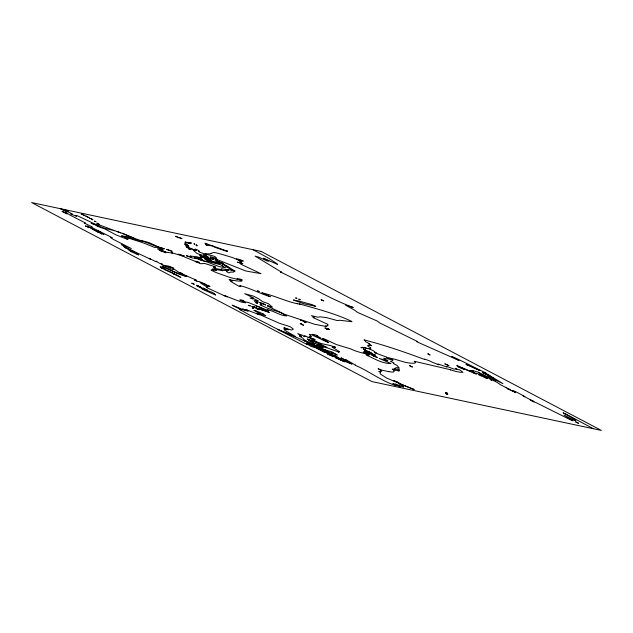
<?xml version="1.0" encoding="UTF-8"?>
<svg xmlns="http://www.w3.org/2000/svg" width="633" height="633" viewBox="0 0 633 633"><rect width="100%" height="100%" fill="white"/><g stroke="black" fill="none" stroke-linecap="round" stroke-linejoin="round"><path stroke-width="0.95" d="M206.469 257.647L209.927 259.19L206.295 257.718M185.058 243.99L184.535 244.124L185.88 244.338M188.784 243.143L185.564 242.123L188.8 243.025M186.205 245.525L186.98 245.826L186.189 245.58M398.03 382.356L398.972 382.672L393.686 380.639L398.03 382.427M186.118 244.014L186.988 244.409L186.086 244.061M364.592 352.288L365.898 352.589L364.6 351.798L364.616 352.257M94.586 221.059L95.955 221.74L94.523 221.139M209.927 257.963L212.941 259.016L210.061 257.9M185.754 245.034L186.165 244.829L185.611 244.876M186.521 246.087L187.21 246.625M186.593 246.063L188.151 246.704L187.265 246.506M445.616 392.531L447.713 393.409L445.687 392.507M185.065 243.942L185.912 244.314M187.906 245.928L188.674 246.063L187.431 245.826M366.357 353.072L365.898 352.977L367.773 353.499L366.349 353.024M447.571 394.541L446.898 394.288L447.729 394.549M187.859 245.984L188.705 246.277L187.447 245.873M253.026 249.703L269.231 258.581L276.407 263.383L277.721 264.483L263.383 258.248L268.89 260.978L267.126 260.962L258.873 257.196L255.091 256.112L281.78 272.309L280.419 272.008C304.813 283.315 327.736 298.048 353.238 307.464L345.673 305.233L354.163 309.846L357.669 312.449L377.236 321.042L379.832 322.972L417.297 341.44L416.743 341.519L417.076 341.907L458.988 360.478L451.701 356.537C456.828 358.136 475.177 368.074 485.859 372.908L485.4 372.924L502.934 383.63L492.387 378.558L495.718 380.773L495.212 380.607L478.311 372.188L471.981 370.392L473.144 371.175L470.477 370.772L473.539 372.141L470.635 371.342L456.773 365.613L474.172 373.256L476.443 374.016L473.318 372.584L481.745 374.728L496.842 382.221L500.608 384.809L510.483 389.793L507.096 388.567L513.917 391.772C520.01 394.478 506.313 387.586 515.42 392.136C507.967 387.341 531.269 399.771 523.095 395.934L533.983 401.559L530.138 399.921L533.524 401.852L535.724 402.461L571.013 420.09L573.087 420.787L563.94 415.058L575.919 420.953L573.3 419.07L575.429 419.655L575.073 419.402L563.101 412.819L564.81 413.507L593.398 428.731M380.449 372.275L380.029 373.359L380.852 374.325L387.032 378.249L410.611 388.092L398.711 383.471L403.522 385.821C397.714 384.397 404.993 386.209 403.134 386.565L403.577 387.103L395.142 383.859L400.483 387.072L392.919 383.463L395.68 385.465C381.786 381.319 368.058 370.519 355.145 365.265L355.58 365.154L347.327 360.454L345.563 359.734L346.924 360.501L346.156 360.422L341.076 357.827L346.354 361.032C340.15 358.935 351.995 363.271 352.011 364.173L344.305 361.221L335.047 355.604L335.53 355.342L333.251 354.947L329.825 353.285L332.839 353.752L331.827 353.024C328.669 351.679 333.282 352.716 331.811 352.66L337.278 355.066L332.127 351.995L320.583 348.506L315.353 345.713L321.873 348.427L321.319 347.406L323.154 348.103L320.971 347.011L323.067 347.533L320.156 346.148L321.469 346.275L316.745 344.779L319.356 346.694L318.589 346.615L313.96 344.969L310.692 343.268L314.933 344.637L308.334 341.986L303.998 339.636L303.088 338.354L299.472 336.131L299.354 335.49L301.45 336.313L297.724 333.631L302.756 335.371L303.919 336.621L304.884 336.637L304.164 335.767L305.43 336.091C304.536 336.17 307.638 336.4 306.831 336.74C308.951 338.433 309.632 336.772 313.098 340.617A30.827 4.186 18.4 0 1 316.247 342.247L318.953 343.244L307.29 338.964L312.465 341.488L308.69 340.143L310.344 340.863C307.108 339.763 309.711 340.594 308.936 340.649L313.921 343.252L313.169 342.73L321.168 345.452L319.135 343.679L319.641 343.782L326.913 347.462L322.339 346.148L339.177 352.209L338.133 351.663L339.296 351.576L332.096 347.042L334.319 347.462C331.645 345.99 336.495 348.308 334.762 347.161L335.435 347.201C326.177 343.656 319.341 344.827 312.726 339.169L315.099 339.549L308.951 336.946L310.043 336.202L311.365 336.527L309.197 334.311L314.142 335.316L312.291 334.541L312.718 334.564C311.531 333.82 315.005 335.332 312.67 334.295L316.65 335.292L317.307 335.783L316.255 335.506L320.789 337.967L313.216 335.593L328.163 342.374L328.709 342.5L322.965 339.755L326.683 340.712L323.811 339.256L325.346 339.747L322.062 338.513L325.299 339.367L336.455 344.566L350.856 348.949C356.521 351.861 363.382 353.143 369.609 354.733L365.906 354.741L368.042 355.651L367.449 355.556C374.72 358.879 382.158 363.595 390.98 363.532L379.175 358.397L387.887 360.834L384.872 359.473L383.701 358.231L390.403 359.417L386.375 357.336L386.985 357.257L375.804 353.103L376.682 353.23L374.451 352.423L375.741 352.605L373.415 350.801L368.533 348.554L370.851 348.878L370.076 348.197L370.811 347.865L367.852 346.188L367.741 345.381L371.436 345.745L368.643 343.838L369.775 343.909L365.407 341.591L365.344 340.633L364.015 339.897C384.627 345.056 404.629 352.106 424.545 359.425L424.553 359.125A7.224 0.981 18.4 0 1 432.204 362.195L437.996 364.481L439.096 364.766L437.965 364.078L438.993 364.307L446.89 367.045L446.732 366.594L448.465 367.029L453.806 369.031L456.749 369.181L455.807 368.271L457.738 369.688L459.534 369.727L462.968 372.291L460.436 372.299C453.378 371.08 457.588 371.785 450.055 369.704L450.656 369.775L414.211 361.269L415.541 362.464L414.963 363.073C405.998 364.165 397.508 359.022 388.456 357.93L392.84 359.845C390.3 359.449 394.525 360.604 392.246 360.391L391.598 361.364L390.656 361.229L393.924 363.049L393.283 363.548L396.978 365.368L399.328 368.153L396.733 367.607L395.095 368.177C396.48 369.268 393.599 367.67 394.454 368.786L394.494 369.268L392.223 369.126L392.824 369.617L393.884 369.727L393.821 369.332C395.823 369.64 399.676 368.113 399.51 370.265L397.753 370.099L399.162 370.93L398.608 371.017L396.298 370.234L393.497 370.669C396.298 372.805 389.762 371.998 388.464 371.429L388.804 371.674L381.058 369.949L378.13 368.738L380.995 370.06L381.731 371.175L380.37 370.788L380.109 371.539L378.811 371.397L380.449 372.275M329.437 329.421L328.574 329.279L329.437 329.421M195.819 250.233L193.081 249.568L194.117 250.209C191.546 249.394 197.013 251.42 193.334 250.28L196.99 253.453L202.22 255.4L199.537 255.044C200.922 255.906 203.929 258.011 203.541 256.689L205.749 256.879L204.222 256.238L202.987 254.664L206.5 255.526L202.853 253.319L199.245 252.045L198.54 251.475L199.419 251.246L197.449 249.877L195.019 249.101L196.388 249.758L195.7 249.774L196.412 250.13L195.819 250.233M256.191 300.533L256.531 301.055L254.062 300.548L256.096 303.033L257.457 303.215L256.761 302.78L257.655 302.859L256.753 302.083L257.235 302.147C254.68 300.501 265.496 304.188 265.631 304.995L260.139 302.891L260.669 304.497L261.912 304.956L260.131 304.441L260.21 304.908L267.585 308.247L280.316 312.425L286.741 315.907C280.11 315.804 274.192 310.938 267.498 309.782L268.772 310.811L248.595 302.598L244.338 301.632L241.853 300.596L244.045 300.991L241.83 299.979L239.765 300.026L245.723 302.803L241.608 302.178L223.94 295.366L227.35 296.837L226.147 296.56L207.355 287.912L206.5 287.089L207.339 287.263L200.036 282.611L204.016 283.901L208.645 286.63L209.958 286.52L209.42 285.989L207.861 285.19L208.858 286.14L207.838 285.807L205.139 283.995L199.268 281.519L196.721 281.384L194.473 280.039L196.808 280.498L195.486 279.754L185.96 275.671C189.655 277.048 179.471 272.807 181.853 273.416L179.851 272.459L181.236 273.44L179.946 273.108L174.012 269.025L172.944 268.693L173.664 269.523L171.678 269.033L163.963 265.631L173.3 267.925L168.299 265.971L165.624 265.907L162.349 264.879L161.209 264.135L162.728 264.357L159.358 263.225L156.019 261.12C159.374 263.7 149.712 258.549 149.285 258.319L150.361 259.158L127.494 248.358L121.275 244.591L131.332 248.547L113.378 239.409L110.459 237.478L112.176 237.684L111.273 237.193L92.426 227.825L91.271 226.749L92.07 226.907L84.316 223.061L85.455 223.156L84.181 222.381L69.345 214.69L66.386 212.641L65.531 211.596L66.054 211.588C49.865 203.676 72.463 213.519 72.558 214.31L70.793 214.057L76.11 216.098L76.664 216.185L75.746 215.679L76.269 215.481L77.614 215.861L95.227 224.185L98.748 225.443L98.028 224.921L100.299 225.293L115.926 231.1L104.018 228.133L91.017 223.156L96.865 225.348L97.751 225.886L96.406 225.593L99.152 226.97L104.627 228.806L115.989 234.898L127.953 239.519L124.29 237.296L125.579 237.24L121.473 235.887L127.193 236.56L129.243 237.636L131.347 237.771L133.666 238.902L126.307 237.415L143.549 242.969L154.594 247.44L156.818 247.297L160.204 248.389L163.069 249.639L157.419 248.809L162.198 250.984L159.152 250.264L165.688 252.789L164.833 252.266L165.806 252.33L162.103 250.549C165.941 252.978 169.106 252.227 172.682 253.255L171.725 252.749L180.579 255.344L194.046 260.875L198.501 261.983L199.585 262.727L195.154 261.453L200.732 263.724L204.728 263.47L214.065 266.422L215.726 267.213L213.78 266.833L214.951 267.387L213.693 267.522L214.587 268.376L221.859 269.705L220.798 269.286L221.313 268.803C223.109 268.527 232.96 271.779 226.638 269.539C230.016 269.99 225.688 268.946 233.11 270.623L225.862 266.43L228.268 267.442L227.176 266.628L215.149 260.218L223.678 263.605L218.504 261.833L226.978 265.987L235.057 271.24L233.593 270.766L234.447 271.328L233.68 272.087L230.57 272.119L228.79 272.95L226.361 271.478L227.595 270.948L226.321 269.903L226.226 270.426L222.151 270.362L222.626 270.734L212.641 268.835L216.423 270.56L213.345 269.745L212.965 269.88L213.527 270.109L211.889 269.713L212.047 270.338L211.098 270.125L216.114 272.562L229.898 277.468L238.475 279.58L236.948 278.947C239.646 278.077 246.261 281.527 238.878 279.509C248.919 282.88 231.195 280.197 229.067 279.636L232.635 280.862C226.843 280.466 233.727 280.783 230.871 281.566L238.87 286.219L240.88 286.662L239.82 285.554C250.359 288.26 259.625 293.411 270.362 296.727L261.817 292.81C273.931 295.366 285.293 301.229 297.423 303.761L297.067 303.539L300.319 304.402L299.48 303.911C317.394 309.062 334.596 313.335 351.592 321.303L351.964 321.722L339.984 320.29L337.128 320.52L326.232 317.544L320.053 316.84L317.829 317.236L311.452 315.653L314.245 317.331L313.003 317.323L313.264 317.671L327.206 324.049L328.029 324.618L327.53 324.903L327.949 325.797L325.409 325.987L326.533 326.581L314.482 324.238L284.494 314.284L268.155 306.388L268.883 306.372L267.324 305.755L272.443 307.14L268.313 303.658L262.655 301.656L258.77 298.847L253.422 296.109L244.662 293.672L253.762 298.048L250.027 298.048L253.145 299.124L253.516 298.618L258.153 300.699L256.191 300.533M263.019 313.833L265.797 315.772L261.912 314.625L253.88 310.376L255.028 310.336L263.019 313.833M244.726 310.012L245.62 310.676L232.169 305.177L241.814 310.02L239.638 309.442L250.003 315.274L268.614 324.547C284.644 333.575 298.871 337.389 312.987 345.207L303.919 340.309L313.857 345.088L313.454 344.993C316.935 347.541 316.69 346.457 320.433 348.886L318.209 347.873L319.198 348.815L317.196 348.126L318.423 348.981L317.608 348.823L315.06 347.422L314.609 347.082L315.479 347.272L314.126 346.528L316.896 347.762L313.47 345.697L307.488 343.434L312.852 345.895L314.696 347.604L310.51 346.196L306.364 343.426L307.591 344.7L277.578 329.397L295.603 336.542L284.977 330.418L284.035 329.287L286.836 329.674L283.726 327.91L288.332 329.793L284.549 327.957L291.599 330.086L293.356 329.089L290.112 326.66L279.62 323.36L256.681 313.264L259.364 314.767L245.976 309.592L248.65 310.866L246.783 310.51L247.574 310.969L247.115 310.898L245.683 310.194L246.332 310.107L242.55 308.975L244.726 310.012M196.285 244.836L196.119 245.588L197.346 245.81L196.285 244.836M211.153 253.35C211.28 254.719 200.708 252.828 206.057 254.26C208.249 255.083 214.959 255.803 215.552 257.109L216.81 258.454L210.275 256.666L217.206 260.116L217.689 260.242L215.275 258.897L245.881 271.003L260.946 273.662L240.675 264.143L242.083 263.7L237.359 262.125L242.811 263.692C236.006 260.693 245.026 263.565 240.065 261.429L237.494 259.617L232.525 257.584L222.444 254.498L215.647 252.686L213.463 252.559L211.153 253.35M369.166 351.719L365.945 350.508C363.706 348.989 367.346 352.146 369.356 352.454L368.77 352.098L372.339 353.538L369.166 351.719M185.461 276.075L185.96 276.574L176.9 273.361L161.89 266.145L176.196 272.554L182.541 274.667L181.093 273.717L181.837 273.994L185.461 276.075M125.864 247.543L124.06 246.751L125.864 247.543M214.065 293.593L215.584 295.049L202.505 289.257L202.069 288.862L204.435 289.732L196.823 285.768L204.934 289.344L202.884 288.165L203.28 288.047L207.719 290.278L206.152 289.914L206.928 290.405L212.648 292.509L214.065 293.593M222.681 266.192L225.609 267.806L219.303 266.612L205.678 261.476L206.493 261.484L205.804 260.796L220.521 264.736L223.101 266.232L222.681 266.192M192.82 249.212L193.239 249.79L187.154 247.107L192.82 249.212M323.131 349.733L327.649 351.829L327.039 351.457C333.765 354.947 324.286 348.672 322.68 349.353C325.702 350.35 321.422 349.084 323.131 349.733M198.897 286.227L196.673 285.285L198.897 286.227M226.305 250.89L227.279 251.554L214.69 247.21L212.427 245.865L206.485 245.264L205.97 244.955L206.746 244.836L205.717 244.243L207.466 244.512L204.95 243.199L227.674 251.261L226.305 250.89M100.861 233.482L101.866 233.965L100.861 233.482M324.381 350.753L326.755 352.486L319.705 348.941L324.381 350.753M163.536 268.582L165.197 269.951L174.249 273.867L163.536 268.582M369.719 353.388L371.959 355.295L377.339 357.495L373.668 356.007L373.019 355.619L374.071 355.944L371.666 354.488L372.94 354.717L371.476 353.997L372.884 354.417L368.43 352.328L369.719 353.388M366.238 352.51L365.558 351.94L366.681 352.652L366.23 352.541M196.61 257.853L197.694 258.399L194.513 257.702L195.921 258.296L192.353 257.932L186.339 255.748L191.411 257.093L191.039 256.824L191.53 256.666L190.027 256.033L197.156 256.816L200.661 257.971L200.479 258.454L198.778 257.979L202.639 259.522L196.895 257.402L198.161 258.161L196.61 257.853M97.965 223.504L96.889 223.164L97.965 223.504M91.943 219.018L89.316 218.092L91.943 219.018M191.807 283.212L194.323 284.288L191.823 283.165M251.926 306.491L259.728 309.695L259.055 309.577L256.294 308.532L261.12 309.624L259.039 308.754L260.733 309.308L259.126 308.445L259.744 308.548C258.857 307.591 262.782 310.091 262.015 309.173L266.936 310.629L259.316 307.037L256.333 306.237C258.794 307.029 255.012 306.538 256.887 307.219L255.969 307.132L256.515 307.63L253.706 306.736L255.226 307.654L251.926 306.491M362.495 347.272L363.461 347.564L362.495 347.272M338.046 357.7L336.883 357.416L340.657 359.417C335.482 357.914 334.422 356.411 332.388 355.501L327.641 352.992L338.046 357.7M325.172 352.051L326.77 352.953L325.172 352.051M575.824 422.013L578.649 423.327L575.824 422.013M126.727 248.429L132.954 251.182L125.453 247.788L126.727 248.429M187.257 246.941L186.759 247.123L187.518 247.922L186.007 246.648L187.257 246.941M462.09 368.477L462.913 368.865L457.73 366.539L462.082 368.382M249.505 305.612L250.304 305.929L249.505 305.612M259.126 291.496L257.607 290.864L259.126 291.496M91.65 219.287L92.798 219.714L91.65 219.287M340.586 359.742L344.542 361.799L335.181 357.55L341.361 359.948L339.122 359.212L340.586 359.742M463.53 369.166L464.139 369.466L463.53 369.166M139.189 240.176L127.431 235.476L133.508 238.032L134.441 239.155L141.088 241.133L139.189 240.176M210.71 260.361L208.344 259.301L210.71 260.361M296.861 298.301L295.738 297.969L296.861 298.301M478.54 374.578C481.753 376.39 483.343 376.77 481.27 375.353L487.03 377.996L481.215 374.807L478.54 374.578M186.751 244.86C188.642 245.667 185.319 243.76 186.751 244.86M196.365 258.493L197.393 258.85L196.365 258.493M321.991 300.224L323.803 300.873L321.081 299.765L321.991 300.224M213.305 261.461L209.594 260.495L212.854 262.094L209.119 260.851L217.341 263.55L220.371 263.613L215.212 262.418L217.649 262.655L216.747 262.03L213.305 261.461M466.972 364.331L467.937 365.114L465.975 364.426L479.893 370.574L466.972 364.331M327.53 329.318L326.604 329.097L327.53 329.318M102.847 233.925L103.899 234.392L102.878 233.894M87.227 226.116L92.371 228.79L87.227 226.116M209.104 260.448C208.748 260.733 198.699 256.318 209.483 260.519L209.104 260.448M374.111 354.243C371.935 353.467 378.423 356.988 374.063 354.282M131.229 251.72L138.603 254.925L133.065 251.554L128.871 250.122L131.229 251.72M243.112 261.033L240.572 260.764L236.489 258.944L240.113 259.601L243.112 261.033M364.473 347.659L366.942 348.403L364.473 347.659M144.395 241.347L139.806 240.318C148.723 242.756 153.202 246.008 163.164 248.587L164.406 248.769L158.946 247.084L149.008 242.621L144.395 241.347M206.872 258.478L200.147 256.681L207.648 258.897L206.872 258.478M253.232 308.184C250.019 307.598 254.925 308.042 253.232 308.184M410.524 365.89L409.638 365.605L410.524 365.89M326.945 352.217L328.535 352.945L326.945 352.217M190.311 242.771L189.813 242.827L191.451 243.135L190.311 242.771M82.535 214.5L81.293 214.112L82.535 214.5M324.397 352.122L318.929 349.281L324.397 352.122M96.714 230.404L100.782 232.54L96.714 230.404M305.929 322.545L305.106 322.284L305.929 322.545M299.259 301.158L293.435 299.995L303.864 303.777L315.804 306.396L312.354 304.687L299.259 301.158M324.99 328.005L326.636 328.503L324.99 328.005M206.018 257.821L204.562 257.251L206.018 257.821M444.92 363.896L448.805 365.645L444.92 363.896M263.375 310.423L261.651 309.941L269.318 312.56C268.661 311.428 259.641 308.706 263.375 310.423M64.985 209.713L68.055 211.287L64.985 209.713M491.699 380.164L490.211 379.452L491.699 380.164M183.04 255.811L178.3 254.213L184.258 255.867L183.04 255.811M241.086 261.168L239.947 260.725L241.086 261.168M428.778 354.258L430.092 355.042L427.742 353.76L428.778 354.258M302.479 324.776L303.484 325.196L302.479 324.776M367.433 348.443L368.034 348.712L367.433 348.443M364.925 351.829L364.22 351.537L364.925 351.829M99.334 224.406L97.965 223.829L99.334 224.406M303.152 320.891L300.509 320.116L303.152 320.891M487.434 378.479L483.968 376.841L487.434 378.479M368.097 353.396L366.903 353.064L368.097 353.396M333.67 356.616L327.728 354.156L333.67 356.616M97.569 231.931L101.138 233.363L92.141 228.956L97.569 231.931M365.281 349.788L363.192 348.791L365.281 349.788M301.063 324.151L301.909 324.515L301.063 324.151M248.674 305.296L249.244 305.589L248.674 305.296M361.095 347.533L361.712 347.739L361.095 347.533M411.513 366.705L409.994 365.937L412.494 366.99L411.513 366.705M88.224 227.136L85.479 225.973L88.224 227.136M365.811 351.813L366.657 352.09L365.811 351.813M413.784 389.398L410.999 388.187L414.204 389.461L413.784 389.398M213.005 259.198L213.527 259.506L213.005 259.198M488.249 375.955L493.574 378.36L488.249 375.955M300.264 323.376L301.791 324.08L300.264 323.376M328.78 329.176L326.628 328.361L328.78 329.176M447.033 393.932L446.138 393.655L447.033 393.932M180.769 277.373L173.45 273.852L175.602 274.675L175.412 274.287L180.769 277.373M210.528 259.57L209.745 259.451L211.454 260.187L210.528 259.57M194.782 244.172L194.038 243.879L194.782 244.172M300.153 299.694L298.839 299.172L300.153 299.694M127.027 235.239L122.122 233.276L127.027 235.239M261.12 309.221L259.997 308.706L261.12 309.221M189.892 243.08L188.832 242.684L189.892 243.08M179.4 237.533L178.633 237.446L182.035 238.696L179.4 237.533M198.453 259.174L205.519 261.54L198.453 259.174M365.209 351.109L365.787 351.378L365.209 351.109M185.39 242.257L184.891 242.194L185.991 242.581L185.39 242.257M200.716 287.137L199.34 286.559L200.716 287.137M86.207 216.209L85.716 216.146L88.889 217.594L86.207 216.209M185.857 244.52L186.324 244.734L185.857 244.52M83.516 214.88L82.741 214.761L85.099 215.734L83.516 214.88M206.872 256.879L206.239 256.776L208.399 257.56L206.872 256.879M163.86 268.59L161.605 267.474L163.86 268.59M366.8 351.719L368.097 352.304L366.8 351.719M365.842 353.293L363.271 352.154L365.842 353.293M446.629 393.441L445.458 392.958L446.629 393.441M479.616 372.71L479.157 372.623L479.616 372.71M160.212 266.873L161.739 267.704L160.212 266.873M117.113 231.488L116.496 231.369L121.188 232.984L117.113 231.488M207.972 256.99L205.171 255.985L207.972 256.99M261.105 251.42L31.65 202.576L371.895 381.58L601.35 430.424L261.105 251.42M179.004 237.763L175.737 236.315L179.004 237.763M163.393 268.748L160.632 267.427L163.393 268.748M371.215 345.389L370.463 345.23L371.215 345.389M364.917 350.959L364.442 350.729L364.917 350.959M506.234 387.578L505.83 387.491L506.218 387.649M304.932 321.77L304.101 321.437L304.932 321.77M490.013 376.192L482.71 372.592L490.013 376.192M362.495 347.572L361.68 347.375L362.495 347.572M190.375 249.576L188.547 248.745L190.375 249.576M305.715 322.332L304.006 321.588L305.715 322.332M326.913 328.844L326.042 328.614L327.451 329.113L326.913 328.844M365.186 351.307L365.613 351.537L365.186 351.307M67.114 213.843L62.145 211.406L67.114 213.843M172.01 251.301L166.701 249.355L172.01 251.301M322.759 349.725L321.746 349.313L322.759 349.725M484.142 377.181L485.313 377.79L484.142 377.181"/></g></svg>
